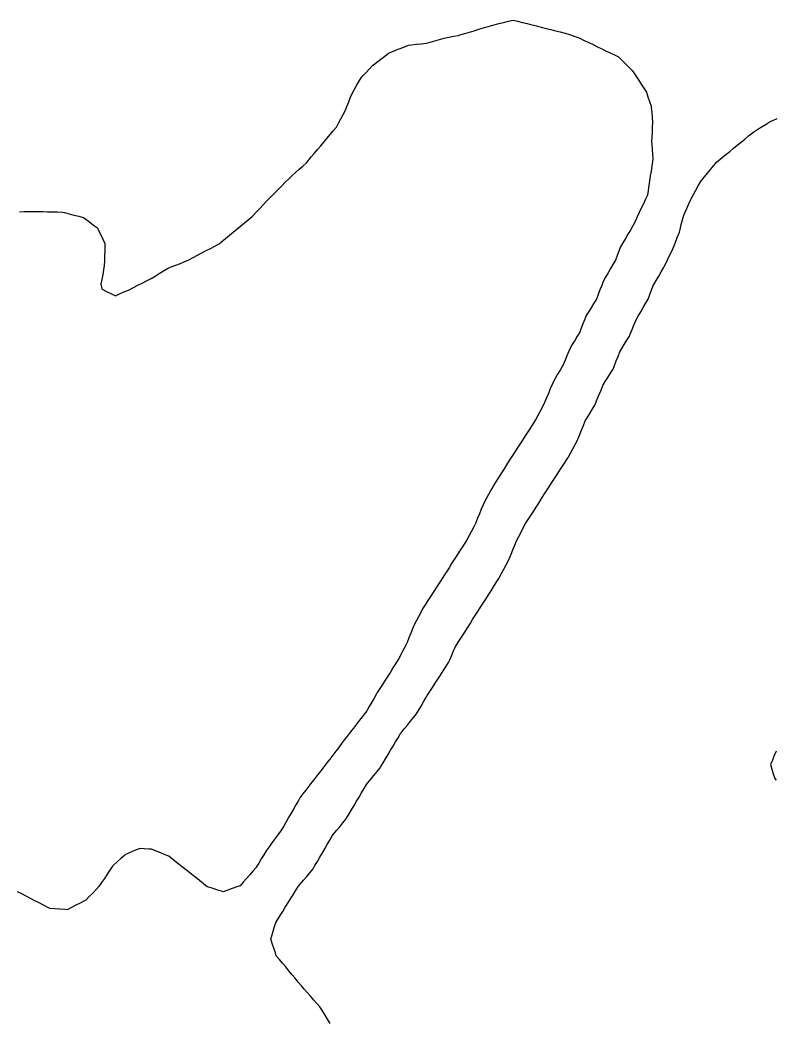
# Model space of a CAD drawing. Header units: millimetres. Extents: x 0 to 2762, y 6 to 2482.
# Drawn here: x 1853.3 to 2007.8, y 1262.9 to 1468 of the extents above; entities that cross this region are included whole.
import ezdxf

# ---------------------------------------------------------------- set-up
doc = ezdxf.new("R2010")
doc.units = ezdxf.units.MM
for name, color, linetype in [('ALL_HOLES', 1, 'Continuous'), ('OUTLINE_ISLAND_01_HOLE_96', 1, 'Continuous'), ('OUTLINE_ISLAND_01_HOLE_97', 1, 'Continuous')]:
    doc.layers.add(name, color=color, linetype=linetype)

msp = doc.modelspace()

# ---------------------------------------------------------------- linework, layer by layer
at = {"layer": 'ALL_HOLES'}
for points in [[(1853.1476, 1428.7719), (1854.1457, 1428.8325), (1855.1439, 1428.893), (1855.908, 1428.8769), (1856.9078, 1428.8559), (1857.9075, 1428.8348), (1858.9073, 1428.8138), (1859.9071, 1428.7927), (1860.9069, 1428.7716), (1861.9066, 1428.7506), (1862.365, 1428.6355), (1863.3349, 1428.3919), (1864.3048, 1428.1483), (1865.2747, 1427.9048), (1866.2445, 1427.6612), (1866.7229, 1427.3001), (1867.521, 1426.6976), (1868.319, 1426.095), (1869.1171, 1425.4925), (1869.345, 1425.0088), (1869.7713, 1424.1042), (1870.1975, 1423.1996), (1870.6238, 1422.295), (1870.6098, 1421.7842), (1870.5823, 1420.7845), (1870.5549, 1419.7849), (1870.5274, 1418.7853), (1870.5, 1417.7857), (1870.3492, 1416.9311), (1870.1754, 1415.9463), (1870.0016, 1414.9615), (1869.8278, 1413.9767), (1869.9999, 1413.0108), (1870.0767, 1412.973), (1870.9736, 1412.5308), (1871.8705, 1412.0885), (1872.7674, 1411.6463), (1873.6042, 1412.0044), (1874.5236, 1412.3978), (1875.4429, 1412.7912), (1875.5934, 1412.8674), (1876.4855, 1413.319), (1877.3777, 1413.7707), (1878.2699, 1414.2224), (1879.1621, 1414.6741), (1880.0543, 1415.1258), (1880.8893, 1415.6422), (1881.7398, 1416.1682), (1882.5902, 1416.6943), (1883.4407, 1417.2203), (1884.1999, 1417.5172), (1885.1312, 1417.8815), (1886.0625, 1418.2457), (1886.9938, 1418.6099), (1887.7554, 1419.007), (1888.6421, 1419.4693), (1889.5288, 1419.9316), (1890.4155, 1420.3939), (1891.3022, 1420.8562), (1892.1889, 1421.3186), (1893.0757, 1421.7809), (1893.9624, 1422.2432), (1894.5448, 1422.7231), (1895.3166, 1423.3591), (1896.0884, 1423.995), (1896.8601, 1424.6309), (1897.6319, 1425.2668), (1898.4036, 1425.9028), (1899.1754, 1426.5387), (1899.9471, 1427.1746), (1900.7189, 1427.8105), (1900.9465, 1428.0519), (1901.6325, 1428.7795), (1902.3185, 1429.5071), (1903.0045, 1430.2347), (1903.6905, 1430.9623), (1904.3765, 1431.6899), (1904.6854, 1432.0006), (1905.3904, 1432.7098), (1906.0953, 1433.419), (1906.8003, 1434.1283), (1907.5053, 1434.8375), (1908.2103, 1435.5467), (1908.8655, 1436.1462), (1909.6033, 1436.8212), (1910.3411, 1437.4962), (1911.079, 1438.1712), (1911.8168, 1438.8462), (1912.1682, 1439.2626), (1912.8133, 1440.0267), (1913.4584, 1440.7908), (1914.1034, 1441.555), (1914.7485, 1442.3191), (1915.3936, 1443.0832), (1916.0386, 1443.8473), (1916.6837, 1444.6115), (1917.3287, 1445.3756), (1917.9738, 1446.1397), (1918.4001, 1446.9444), (1918.8683, 1447.828), (1919.3365, 1448.7116), (1919.8047, 1449.5953), (1920.1146, 1450.3775), (1920.483, 1451.3072), (1920.8513, 1452.2369), (1921.2196, 1453.1666), (1921.4895, 1453.6286), (1921.994, 1454.4921), (1922.4984, 1455.3555), (1923.0028, 1456.219), (1923.3697, 1456.6057), (1924.0579, 1457.3312), (1924.7461, 1458.0568), (1925.4343, 1458.7823), (1925.467, 1458.8078), (1926.2548, 1459.4237), (1927.0427, 1460.0395), (1927.8305, 1460.6554), (1928.6184, 1461.2713), (1928.9592, 1461.4067), (1929.8885, 1461.776), (1930.8178, 1462.1454), (1931.7471, 1462.5147), (1932.6764, 1462.884), (1933.3444, 1462.9637), (1934.3373, 1463.0821), (1935.3303, 1463.2005), (1936.3233, 1463.3189), (1937.1077, 1463.5365), (1938.0713, 1463.8039), (1939.0349, 1464.0712), (1939.9985, 1464.3386), (1940.9433, 1464.5194), (1941.9254, 1464.7073), (1942.9076, 1464.8953), (1943.2267, 1464.9908), (1944.1847, 1465.2777), (1945.1427, 1465.5646), (1946.1006, 1465.8515), (1947.0586, 1466.1384), (1948.0166, 1466.4253), (1948.9745, 1466.7122), (1949.9325, 1466.9991), (1950.2093, 1467.0677), (1951.1799, 1467.3085), (1952.1505, 1467.5493), (1953.1211, 1467.7901), (1954.0916, 1468.0308), (1955.0085, 1467.8003), (1955.9783, 1467.5564), (1956.9481, 1467.3125), (1957.9179, 1467.0686), (1958.8877, 1466.8247), (1959.8575, 1466.5809), (1960.8274, 1466.337), (1961.7972, 1466.0931), (1962.767, 1465.8492), (1963.7368, 1465.6054), (1964.7066, 1465.3615), (1965.6358, 1465.0522), (1966.5847, 1464.7364), (1967.5335, 1464.4206), (1967.75, 1464.3155), (1968.6498, 1463.879), (1969.5495, 1463.4425), (1970.4492, 1463.006), (1971.3489, 1462.5695), (1972.2486, 1462.133), (1973.1483, 1461.6965), (1974.048, 1461.26), (1974.9477, 1460.8235), (1975.6445, 1460.4854), (1976.3516, 1459.7783), (1977.0587, 1459.0712), (1977.7659, 1458.3641), (1978.473, 1457.657), (1978.6096, 1457.4486), (1979.1581, 1456.6125), (1979.7066, 1455.7763), (1980.2551, 1454.9402), (1980.8036, 1454.104), (1981.3521, 1453.2679), (1981.6668, 1452.3251), (1981.9834, 1451.3766), (1982.3001, 1450.428), (1982.3255, 1450.1594), (1982.4197, 1449.1639), (1982.5138, 1448.1683), (1982.608, 1447.1728), (1982.6063, 1447.1418), (1982.5519, 1446.1433), (1982.4975, 1445.1448), (1982.4431, 1444.1463), (1982.3887, 1443.1478), (1982.43, 1442.617), (1982.5075, 1441.62), (1982.585, 1440.623), (1982.6625, 1439.626), (1982.5838, 1439.1059), (1982.4342, 1438.1172), (1982.2846, 1437.1285), (1982.135, 1436.1397), (1981.9853, 1435.151), (1981.8357, 1434.1622), (1981.6861, 1433.1735), (1981.5365, 1432.1847), (1981.1466, 1431.3592), (1980.7195, 1430.455), (1980.2925, 1429.5507), (1979.8654, 1428.6465), (1979.4384, 1427.7423), (1979.0113, 1426.8381), (1978.5843, 1425.9338), (1978.5761, 1425.92), (1978.0683, 1425.0586), (1977.5605, 1424.1971), (1977.0527, 1423.3356), (1976.5449, 1422.4742), (1976.0371, 1421.6127), (1975.7168, 1420.7838), (1975.3563, 1419.851), (1974.9958, 1418.9183), (1974.9938, 1418.9147), (1974.4982, 1418.0461), (1974.0026, 1417.1776), (1973.507, 1416.309), (1973.0114, 1415.4405), (1972.5158, 1414.5719), (1972.2008, 1413.7571), (1971.8401, 1412.8244), (1971.4795, 1411.8917), (1971.1188, 1410.959), (1970.6071, 1410.1303), (1970.0817, 1409.2794), (1969.5563, 1408.4286), (1969.0309, 1407.5777), (1968.7392, 1406.833), (1968.3743, 1405.9019), (1968.0095, 1404.9708), (1967.6447, 1404.0398), (1967.2137, 1403.3323), (1966.6934, 1402.4783), (1966.1732, 1401.6243), (1965.6529, 1400.7703), (1965.461, 1400.2965), (1965.0855, 1399.3697), (1964.71, 1398.4429), (1964.3345, 1397.516), (1964.206, 1397.296), (1963.7017, 1396.4324), (1963.1974, 1395.5689), (1962.6931, 1394.7054), (1962.1888, 1393.8419), (1962.0489, 1393.4991), (1961.6711, 1392.5732), (1961.2933, 1391.6473), (1960.9155, 1390.7214), (1960.5376, 1389.7955), (1960.0866, 1388.9332), (1959.6232, 1388.0471), (1959.1597, 1387.161), (1958.6962, 1386.2749), (1958.1748, 1385.4634), (1957.6342, 1384.6221), (1957.0936, 1383.7809), (1956.553, 1382.9396), (1956.0124, 1382.0983), (1955.4718, 1381.257), (1954.9312, 1380.4157), (1954.3906, 1379.5745), (1953.85, 1378.7332), (1953.3094, 1377.8919), (1952.7688, 1377.0506), (1952.2282, 1376.2093), (1951.6876, 1375.368), (1951.147, 1374.5268), (1950.6064, 1373.6855), (1950.0658, 1372.8442), (1949.9914, 1372.7072), (1949.5137, 1371.8287), (1949.036, 1370.9502), (1948.5583, 1370.0716), (1948.0807, 1369.1931), (1947.956, 1368.8847), (1947.5813, 1367.9576), (1947.2066, 1367.0305), (1946.8319, 1366.1033), (1946.4571, 1365.1762), (1946.0436, 1364.3819), (1945.5819, 1363.4948), (1945.1201, 1362.6078), (1944.6584, 1361.7208), (1944.2212, 1361.0393), (1943.6814, 1360.1976), (1943.1415, 1359.3559), (1942.6016, 1358.5141), (1942.0617, 1357.6724), (1941.5218, 1356.8307), (1940.9819, 1355.9889), (1940.442, 1355.1472), (1939.9021, 1354.3055), (1939.3622, 1353.4637), (1938.8223, 1352.622), (1938.2824, 1351.7803), (1937.7425, 1350.9385), (1937.2026, 1350.0968), (1936.6627, 1349.2551), (1936.1228, 1348.4134), (1935.5829, 1347.5716), (1935.1876, 1346.8228), (1934.7207, 1345.9385), (1934.2538, 1345.0542), (1933.7869, 1344.1699), (1933.5276, 1343.5066), (1933.1635, 1342.5752), (1932.7995, 1341.6438), (1932.4354, 1340.7124), (1932.1382, 1340.1324), (1931.682, 1339.2425), (1931.2259, 1338.3526), (1930.7697, 1337.4627), (1930.5968, 1337.1894), (1930.0622, 1336.3443), (1929.5276, 1335.4992), (1928.9929, 1334.6541), (1928.4583, 1333.809), (1927.9237, 1332.9639), (1927.389, 1332.1189), (1926.8544, 1331.2738), (1926.3198, 1330.4287), (1926.1876, 1330.201), (1925.6855, 1329.3362), (1925.1834, 1328.4714), (1924.6813, 1327.6066), (1924.1792, 1326.7418), (1923.8966, 1326.3731), (1923.2883, 1325.5795), (1922.6799, 1324.7858), (1922.0715, 1323.9921), (1921.4631, 1323.1985), (1920.8548, 1322.4048), (1920.2464, 1321.6112), (1919.638, 1320.8175), (1919.0297, 1320.0239), (1918.4213, 1319.2302), (1917.8129, 1318.4366), (1917.2045, 1317.6429), (1916.5962, 1316.8493), (1915.9878, 1316.0556), (1915.3794, 1315.262), (1914.771, 1314.4683), (1914.1627, 1313.6747), (1913.5543, 1312.881), (1912.9459, 1312.0874), (1912.3376, 1311.2937), (1911.7292, 1310.5001), (1911.1208, 1309.7064), (1910.5124, 1308.9128), (1910.1825, 1308.3425), (1909.6817, 1307.477), (1909.1808, 1306.6115), (1908.68, 1305.7459), (1908.1791, 1304.8804), (1907.6783, 1304.0148), (1907.1775, 1303.1493), (1906.6766, 1302.2838), (1906.5612, 1302.126), (1905.9707, 1301.319), (1905.3802, 1300.512), (1904.7897, 1299.7049), (1904.1992, 1298.8979), (1903.6087, 1298.0909), (1903.1133, 1297.2665), (1902.5982, 1296.4094), (1902.0831, 1295.5522), (1901.568, 1294.6951), (1901.5505, 1294.6751), (1900.8917, 1293.9228), (1900.233, 1293.1704), (1899.5742, 1292.418), (1898.9155, 1291.6657), (1898.2568, 1290.9133), (1897.6185, 1290.691), (1896.6741, 1290.3622), (1895.7298, 1290.0333), (1894.7854, 1289.7044), (1894.4431, 1289.8122), (1893.4893, 1290.1124), (1892.5354, 1290.4126), (1891.5815, 1290.7129), (1891.5611, 1290.7291), (1890.7779, 1291.351), (1889.9948, 1291.9728), (1889.2116, 1292.5947), (1888.4285, 1293.2165), (1887.6453, 1293.8383), (1886.8622, 1294.4602), (1886.079, 1295.082), (1885.2959, 1295.7039), (1884.5128, 1296.3257), (1883.7296, 1296.9475), (1882.9586, 1297.2595), (1882.0316, 1297.6345), (1881.1046, 1298.0096), (1880.1776, 1298.3847), (1879.656, 1298.4116), (1878.6574, 1298.4632), (1877.6587, 1298.5149), (1877.6116, 1298.495), (1876.6902, 1298.1063), (1875.7688, 1297.7176), (1874.8475, 1297.3289), (1874.6305, 1297.1392), (1873.8775, 1296.4812), (1873.1245, 1295.8232), (1872.3716, 1295.1651), (1872.2064, 1294.9217), (1871.6448, 1294.0943), (1871.0833, 1293.2669), (1870.5218, 1292.4394), (1869.9602, 1291.612), (1869.3987, 1290.7845), (1868.8097, 1290.1566), (1868.1256, 1289.4273), (1867.4414, 1288.6979), (1866.7573, 1287.9686), (1866.4647, 1287.8217), (1865.571, 1287.3731), (1864.6772, 1286.9244), (1863.7835, 1286.4758), (1862.8898, 1286.0272), (1862.4011, 1286.0609), (1861.4034, 1286.1298), (1860.4058, 1286.1987), (1859.4082, 1286.2676), (1858.9663, 1286.4955), (1858.0776, 1286.9539), (1857.1889, 1287.4124), (1856.3001, 1287.8708), (1855.4114, 1288.3292), (1854.5227, 1288.7877), (1853.634, 1289.2461), (1852.7452, 1289.7045)], [(1916.6911, 1262.7764), (1916.1709, 1263.6178), (1915.645, 1264.4684), (1915.1192, 1265.319), (1914.5934, 1266.1695), (1914.0402, 1266.7886), (1913.3739, 1267.5343), (1912.7076, 1268.2801), (1912.0413, 1269.0258), (1911.3751, 1269.7715), (1910.7945, 1270.4676), (1910.1541, 1271.2356), (1909.5136, 1272.0036), (1908.8732, 1272.7716), (1908.2328, 1273.5396), (1907.5923, 1274.3076), (1906.9519, 1275.0756), (1906.3114, 1275.8436), (1905.671, 1276.6116), (1905.4754, 1277.2102), (1905.165, 1278.1608), (1904.8545, 1279.1113), (1904.544, 1280.0619), (1904.7303, 1280.6531), (1905.0309, 1281.6069), (1905.3315, 1282.5606), (1905.6321, 1283.5144), (1905.9193, 1283.9747), (1906.4485, 1284.8231), (1906.9778, 1285.6716), (1907.5071, 1286.5201), (1908.0363, 1287.3685), (1908.5656, 1288.217), (1909.0948, 1289.0654), (1909.6241, 1289.9139), (1910.1534, 1290.7624), (1910.6131, 1291.3083), (1911.2572, 1292.0732), (1911.9014, 1292.8382), (1912.5455, 1293.6031), (1913.1896, 1294.368), (1913.5821, 1295.0475), (1914.0823, 1295.9135), (1914.5824, 1296.7794), (1915.0826, 1297.6454), (1915.5827, 1298.5113), (1916.0829, 1299.3772), (1916.5831, 1300.2432), (1917.0832, 1301.1091), (1917.3679, 1301.4546), (1918.0037, 1302.2264), (1918.6395, 1302.9983), (1919.2754, 1303.7701), (1919.9112, 1304.5419), (1920.0424, 1304.7641), (1920.5508, 1305.6252), (1921.0591, 1306.4863), (1921.5675, 1307.3475), (1922.0759, 1308.2086), (1922.5843, 1309.0697), (1923.0927, 1309.9309), (1923.6011, 1310.792), (1924.1095, 1311.6531), (1924.364, 1311.9624), (1924.9995, 1312.7345), (1925.635, 1313.5066), (1926.2705, 1314.2787), (1926.906, 1315.0508), (1926.9893, 1315.1914), (1927.499, 1316.0517), (1928.0088, 1316.912), (1928.5186, 1317.7723), (1929.0283, 1318.6326), (1929.5381, 1319.493), (1930.0479, 1320.3533), (1930.5576, 1321.2136), (1931.0674, 1322.0739), (1931.2017, 1322.2387), (1931.8332, 1323.0141), (1932.4648, 1323.7894), (1933.0963, 1324.5648), (1933.7278, 1325.3401), (1934.3594, 1326.1154), (1934.7566, 1326.7977), (1935.2597, 1327.6619), (1935.7628, 1328.5262), (1936.2659, 1329.3904), (1936.5455, 1329.8276), (1937.0843, 1330.6701), (1937.623, 1331.5126), (1938.1618, 1332.355), (1938.7005, 1333.1975), (1939.2393, 1334.0399), (1939.778, 1334.8824), (1940.3168, 1335.7249), (1940.8555, 1336.5673), (1941.1204, 1337.1629), (1941.5268, 1338.0766), (1941.9331, 1338.9903), (1942.3395, 1339.904), (1942.592, 1340.3008), (1943.1288, 1341.1445), (1943.6657, 1341.9882), (1944.2025, 1342.8319), (1944.7393, 1343.6756), (1945.2761, 1344.5193), (1945.813, 1345.363), (1946.3498, 1346.2067), (1946.8866, 1347.0504), (1947.4235, 1347.894), (1947.9603, 1348.7377), (1948.4971, 1349.5814), (1949.0339, 1350.4251), (1949.5708, 1351.2688), (1950.1076, 1352.1125), (1950.6444, 1352.9562), (1951.1813, 1353.7999), (1951.2639, 1353.9522), (1951.7406, 1354.8312), (1952.2174, 1355.7103), (1952.6942, 1356.5893), (1953.171, 1357.4683), (1953.3081, 1357.8087), (1953.6819, 1358.7363), (1954.0556, 1359.6638), (1954.4294, 1360.5913), (1954.8031, 1361.5189), (1955.2498, 1362.3735), (1955.713, 1363.2597), (1956.1762, 1364.1459), (1956.6395, 1365.0322), (1957.1512, 1365.8287), (1957.6917, 1366.6701), (1958.2323, 1367.5114), (1958.7728, 1368.3527), (1959.3133, 1369.1941), (1959.8538, 1370.0354), (1960.3943, 1370.8767), (1960.9349, 1371.7181), (1961.4754, 1372.5594), (1962.0159, 1373.4007), (1962.5564, 1374.2421), (1963.0969, 1375.0834), (1963.6375, 1375.9247), (1964.178, 1376.7661), (1964.7185, 1377.6074), (1965.259, 1378.4487), (1965.3166, 1378.5545), (1965.7947, 1379.4328), (1966.2729, 1380.3111), (1966.751, 1381.1894), (1967.2291, 1382.0677), (1967.3277, 1382.3102), (1967.7041, 1383.2367), (1968.0805, 1384.1631), (1968.4569, 1385.0896), (1968.8334, 1386.016), (1969.2245, 1386.6612), (1969.7429, 1387.5163), (1970.2613, 1388.3715), (1970.7797, 1389.2266), (1970.918, 1389.5631), (1971.2982, 1390.4881), (1971.6783, 1391.413), (1972.0585, 1392.3379), (1972.4387, 1393.2628), (1972.9438, 1394.0814), (1973.4689, 1394.9325), (1973.994, 1395.7835), (1974.5191, 1396.6345), (1974.8028, 1397.3565), (1975.1686, 1398.2872), (1975.5345, 1399.2179), (1975.9003, 1400.1486), (1976.3051, 1400.8159), (1976.8238, 1401.6709), (1977.3425, 1402.5259), (1977.8612, 1403.3808), (1978.0187, 1403.766), (1978.3973, 1404.6916), (1978.7758, 1405.6172), (1979.1543, 1406.5428), (1979.1873, 1406.5998), (1979.6875, 1407.4657), (1980.1877, 1408.3316), (1980.6879, 1409.1975), (1981.1881, 1410.0634), (1981.6883, 1410.9293), (1982.0423, 1411.8579), (1982.3985, 1412.7923), (1982.7548, 1413.7267), (1982.8613, 1413.911), (1983.3618, 1414.7768), (1983.8622, 1415.6426), (1984.3627, 1416.5083), (1984.8631, 1417.3741), (1984.9907, 1417.6337), (1985.4317, 1418.5313), (1985.8727, 1419.4288), (1986.3136, 1420.3263), (1986.7546, 1421.2238), (1986.999, 1421.8516), (1987.3619, 1422.7834), (1987.7248, 1423.7153), (1988.0876, 1424.6471), (1988.2286, 1425.2035), (1988.4742, 1426.1729), (1988.7199, 1427.1423), (1988.9655, 1428.1116), (1989.1814, 1428.5909), (1989.5922, 1429.5026), (1990.0029, 1430.4144), (1990.4137, 1431.3261), (1990.4872, 1431.4599), (1990.9689, 1432.3362), (1991.4506, 1433.2125), (1991.9324, 1434.0888), (1992.4141, 1434.9652), (1992.5703, 1435.155), (1993.2057, 1435.9272), (1993.8411, 1436.6994), (1994.4764, 1437.4716), (1995.1118, 1438.2438), (1995.7472, 1439.016), (1996.0469, 1439.2606), (1996.8215, 1439.8931), (1997.5961, 1440.5255), (1998.3707, 1441.158), (1999.1453, 1441.7904), (1999.9199, 1442.4228), (2000.6945, 1443.0553), (2001.4691, 1443.6877), (2002.2437, 1444.3202), (2003.0184, 1444.9526), (2003.3066, 1445.1382), (2004.1474, 1445.6796), (2004.9881, 1446.2211), (2005.8289, 1446.7625), (2006.6696, 1447.3039), (2007.1717, 1447.5081), (2008.0979, 1447.885)], [(2007.8708, 1318.4872), (2007.4892, 1317.5629), (2007.1076, 1316.6386), (2006.726, 1315.7142), (2007.0047, 1314.7736), (2007.2888, 1313.8148), (2007.5729, 1312.856), (2007.8685, 1312.5049)]]:
    msp.add_lwpolyline(points, dxfattribs=at)
at = {"layer": 'OUTLINE_ISLAND_01_HOLE_96'}
for points in [[(1916.6911, 1262.7764), (1916.1709, 1263.6178), (1915.645, 1264.4684), (1915.1192, 1265.319), (1914.5934, 1266.1695), (1914.0402, 1266.7886), (1913.3739, 1267.5343), (1912.7076, 1268.2801), (1912.0413, 1269.0258), (1911.3751, 1269.7715), (1910.7945, 1270.4676), (1910.1541, 1271.2356), (1909.5136, 1272.0036), (1908.8732, 1272.7716), (1908.2328, 1273.5396), (1907.5923, 1274.3076), (1906.9519, 1275.0756), (1906.3114, 1275.8436), (1905.671, 1276.6116), (1905.4754, 1277.2102), (1905.165, 1278.1608), (1904.8545, 1279.1113), (1904.544, 1280.0619), (1904.7303, 1280.6531), (1905.0309, 1281.6069), (1905.3315, 1282.5606), (1905.6321, 1283.5144), (1905.9193, 1283.9747), (1906.4485, 1284.8231), (1906.9778, 1285.6716), (1907.5071, 1286.5201), (1908.0363, 1287.3685), (1908.5656, 1288.217), (1909.0948, 1289.0654), (1909.6241, 1289.9139), (1910.1534, 1290.7624), (1910.6131, 1291.3083), (1911.2572, 1292.0732), (1911.9014, 1292.8382), (1912.5455, 1293.6031), (1913.1896, 1294.368), (1913.5821, 1295.0475), (1914.0823, 1295.9135), (1914.5824, 1296.7794), (1915.0826, 1297.6454), (1915.5827, 1298.5113), (1916.0829, 1299.3772), (1916.5831, 1300.2432), (1917.0832, 1301.1091), (1917.3679, 1301.4546), (1918.0037, 1302.2264), (1918.6395, 1302.9983), (1919.2754, 1303.7701), (1919.9112, 1304.5419), (1920.0424, 1304.7641), (1920.5508, 1305.6252), (1921.0591, 1306.4863), (1921.5675, 1307.3475), (1922.0759, 1308.2086), (1922.5843, 1309.0697), (1923.0927, 1309.9309), (1923.6011, 1310.792), (1924.1095, 1311.6531), (1924.364, 1311.9624), (1924.9995, 1312.7345), (1925.635, 1313.5066), (1926.2705, 1314.2787), (1926.906, 1315.0508), (1926.9893, 1315.1914), (1927.499, 1316.0517), (1928.0088, 1316.912), (1928.5186, 1317.7723), (1929.0283, 1318.6326), (1929.5381, 1319.493), (1930.0479, 1320.3533), (1930.5576, 1321.2136), (1931.0674, 1322.0739), (1931.2017, 1322.2387), (1931.8332, 1323.0141), (1932.4648, 1323.7894), (1933.0963, 1324.5648), (1933.7278, 1325.3401), (1934.3594, 1326.1154), (1934.7566, 1326.7977), (1935.2597, 1327.6619), (1935.7628, 1328.5262), (1936.2659, 1329.3904), (1936.5455, 1329.8276), (1937.0843, 1330.6701), (1937.623, 1331.5126), (1938.1618, 1332.355), (1938.7005, 1333.1975), (1939.2393, 1334.0399), (1939.778, 1334.8824), (1940.3168, 1335.7249), (1940.8555, 1336.5673), (1941.1204, 1337.1629), (1941.5268, 1338.0766), (1941.9331, 1338.9903), (1942.3395, 1339.904), (1942.592, 1340.3008), (1943.1288, 1341.1445), (1943.6657, 1341.9882), (1944.2025, 1342.8319), (1944.7393, 1343.6756), (1945.2761, 1344.5193), (1945.813, 1345.363), (1946.3498, 1346.2067), (1946.8866, 1347.0504), (1947.4235, 1347.894), (1947.9603, 1348.7377), (1948.4971, 1349.5814), (1949.0339, 1350.4251), (1949.5708, 1351.2688), (1950.1076, 1352.1125), (1950.6444, 1352.9562), (1951.1813, 1353.7999), (1951.2639, 1353.9522), (1951.7406, 1354.8312), (1952.2174, 1355.7103), (1952.6942, 1356.5893), (1953.171, 1357.4683), (1953.3081, 1357.8087), (1953.6819, 1358.7363), (1954.0556, 1359.6638), (1954.4294, 1360.5913), (1954.8031, 1361.5189), (1955.2498, 1362.3735), (1955.713, 1363.2597), (1956.1762, 1364.1459), (1956.6395, 1365.0322), (1957.1512, 1365.8287), (1957.6917, 1366.6701), (1958.2323, 1367.5114), (1958.7728, 1368.3527), (1959.3133, 1369.1941), (1959.8538, 1370.0354), (1960.3943, 1370.8767), (1960.9349, 1371.7181), (1961.4754, 1372.5594), (1962.0159, 1373.4007), (1962.5564, 1374.2421), (1963.0969, 1375.0834), (1963.6375, 1375.9247), (1964.178, 1376.7661), (1964.7185, 1377.6074), (1965.259, 1378.4487), (1965.3166, 1378.5545), (1965.7947, 1379.4328), (1966.2729, 1380.3111), (1966.751, 1381.1894), (1967.2291, 1382.0677), (1967.3277, 1382.3102), (1967.7041, 1383.2367), (1968.0805, 1384.1631), (1968.4569, 1385.0896), (1968.8334, 1386.016), (1969.2245, 1386.6612), (1969.7429, 1387.5163), (1970.2613, 1388.3715), (1970.7797, 1389.2266), (1970.918, 1389.5631), (1971.2982, 1390.4881), (1971.6783, 1391.413), (1972.0585, 1392.3379), (1972.4387, 1393.2628), (1972.9438, 1394.0814), (1973.4689, 1394.9325), (1973.994, 1395.7835), (1974.5191, 1396.6345), (1974.8028, 1397.3565), (1975.1686, 1398.2872), (1975.5345, 1399.2179), (1975.9003, 1400.1486), (1976.3051, 1400.8159), (1976.8238, 1401.6709), (1977.3425, 1402.5259), (1977.8612, 1403.3808), (1978.0187, 1403.766), (1978.3973, 1404.6916), (1978.7758, 1405.6172), (1979.1543, 1406.5428), (1979.1873, 1406.5998), (1979.6875, 1407.4657), (1980.1877, 1408.3316), (1980.6879, 1409.1975), (1981.1881, 1410.0634), (1981.6883, 1410.9293), (1982.0423, 1411.8579), (1982.3985, 1412.7923), (1982.7548, 1413.7267), (1982.8613, 1413.911), (1983.3618, 1414.7768), (1983.8622, 1415.6426), (1984.3627, 1416.5083), (1984.8631, 1417.3741), (1984.9907, 1417.6337), (1985.4317, 1418.5313), (1985.8727, 1419.4288), (1986.3136, 1420.3263), (1986.7546, 1421.2238), (1986.999, 1421.8516), (1987.3619, 1422.7834), (1987.7248, 1423.7153), (1988.0876, 1424.6471), (1988.2286, 1425.2035), (1988.4742, 1426.1729), (1988.7199, 1427.1423), (1988.9655, 1428.1116), (1989.1814, 1428.5909), (1989.5922, 1429.5026), (1990.0029, 1430.4144), (1990.4137, 1431.3261), (1990.4872, 1431.4599), (1990.9689, 1432.3362), (1991.4506, 1433.2125), (1991.9324, 1434.0888), (1992.4141, 1434.9652), (1992.5703, 1435.155), (1993.2057, 1435.9272), (1993.8411, 1436.6994), (1994.4764, 1437.4716), (1995.1118, 1438.2438), (1995.7472, 1439.016), (1996.0469, 1439.2606), (1996.8215, 1439.8931), (1997.5961, 1440.5255), (1998.3707, 1441.158), (1999.1453, 1441.7904), (1999.9199, 1442.4228), (2000.6945, 1443.0553), (2001.4691, 1443.6877), (2002.2437, 1444.3202), (2003.0184, 1444.9526), (2003.3066, 1445.1382), (2004.1474, 1445.6796), (2004.9881, 1446.2211), (2005.8289, 1446.7625), (2006.6696, 1447.3039), (2007.1717, 1447.5081), (2008.0979, 1447.885)], [(2007.8708, 1318.4872), (2007.4892, 1317.5629), (2007.1076, 1316.6386), (2006.726, 1315.7142), (2007.0047, 1314.7736), (2007.2888, 1313.8148), (2007.5729, 1312.856), (2007.8685, 1312.5049)]]:
    msp.add_lwpolyline(points, dxfattribs=at)
at = {"layer": 'OUTLINE_ISLAND_01_HOLE_97'}
msp.add_lwpolyline([(1853.1476, 1428.7719), (1854.1457, 1428.8325), (1855.1439, 1428.893), (1855.908, 1428.8769), (1856.9078, 1428.8559), (1857.9075, 1428.8348), (1858.9073, 1428.8138), (1859.9071, 1428.7927), (1860.9069, 1428.7716), (1861.9066, 1428.7506), (1862.365, 1428.6355), (1863.3349, 1428.3919), (1864.3048, 1428.1483), (1865.2747, 1427.9048), (1866.2445, 1427.6612), (1866.7229, 1427.3001), (1867.521, 1426.6976), (1868.319, 1426.095), (1869.1171, 1425.4925), (1869.345, 1425.0088), (1869.7713, 1424.1042), (1870.1975, 1423.1996), (1870.6238, 1422.295), (1870.6098, 1421.7842), (1870.5823, 1420.7845), (1870.5549, 1419.7849), (1870.5274, 1418.7853), (1870.5, 1417.7857), (1870.3492, 1416.9311), (1870.1754, 1415.9463), (1870.0016, 1414.9615), (1869.8278, 1413.9767), (1869.9999, 1413.0108), (1870.0767, 1412.973), (1870.9736, 1412.5308), (1871.8705, 1412.0885), (1872.7674, 1411.6463), (1873.6042, 1412.0044), (1874.5236, 1412.3978), (1875.4429, 1412.7912), (1875.5934, 1412.8674), (1876.4855, 1413.319), (1877.3777, 1413.7707), (1878.2699, 1414.2224), (1879.1621, 1414.6741), (1880.0543, 1415.1258), (1880.8893, 1415.6422), (1881.7398, 1416.1682), (1882.5902, 1416.6943), (1883.4407, 1417.2203), (1884.1999, 1417.5172), (1885.1312, 1417.8815), (1886.0625, 1418.2457), (1886.9938, 1418.6099), (1887.7554, 1419.007), (1888.6421, 1419.4693), (1889.5288, 1419.9316), (1890.4155, 1420.3939), (1891.3022, 1420.8562), (1892.1889, 1421.3186), (1893.0757, 1421.7809), (1893.9624, 1422.2432), (1894.5448, 1422.7231), (1895.3166, 1423.3591), (1896.0884, 1423.995), (1896.8601, 1424.6309), (1897.6319, 1425.2668), (1898.4036, 1425.9028), (1899.1754, 1426.5387), (1899.9471, 1427.1746), (1900.7189, 1427.8105), (1900.9465, 1428.0519), (1901.6325, 1428.7795), (1902.3185, 1429.5071), (1903.0045, 1430.2347), (1903.6905, 1430.9623), (1904.3765, 1431.6899), (1904.6854, 1432.0006), (1905.3904, 1432.7098), (1906.0953, 1433.419), (1906.8003, 1434.1283), (1907.5053, 1434.8375), (1908.2103, 1435.5467), (1908.8655, 1436.1462), (1909.6033, 1436.8212), (1910.3411, 1437.4962), (1911.079, 1438.1712), (1911.8168, 1438.8462), (1912.1682, 1439.2626), (1912.8133, 1440.0267), (1913.4584, 1440.7908), (1914.1034, 1441.555), (1914.7485, 1442.3191), (1915.3936, 1443.0832), (1916.0386, 1443.8473), (1916.6837, 1444.6115), (1917.3287, 1445.3756), (1917.9738, 1446.1397), (1918.4001, 1446.9444), (1918.8683, 1447.828), (1919.3365, 1448.7116), (1919.8047, 1449.5953), (1920.1146, 1450.3775), (1920.483, 1451.3072), (1920.8513, 1452.2369), (1921.2196, 1453.1666), (1921.4895, 1453.6286), (1921.994, 1454.4921), (1922.4984, 1455.3555), (1923.0028, 1456.219), (1923.3697, 1456.6057), (1924.0579, 1457.3312), (1924.7461, 1458.0568), (1925.4343, 1458.7823), (1925.467, 1458.8078), (1926.2548, 1459.4237), (1927.0427, 1460.0395), (1927.8305, 1460.6554), (1928.6184, 1461.2713), (1928.9592, 1461.4067), (1929.8885, 1461.776), (1930.8178, 1462.1454), (1931.7471, 1462.5147), (1932.6764, 1462.884), (1933.3444, 1462.9637), (1934.3373, 1463.0821), (1935.3303, 1463.2005), (1936.3233, 1463.3189), (1937.1077, 1463.5365), (1938.0713, 1463.8039), (1939.0349, 1464.0712), (1939.9985, 1464.3386), (1940.9433, 1464.5194), (1941.9254, 1464.7073), (1942.9076, 1464.8953), (1943.2267, 1464.9908), (1944.1847, 1465.2777), (1945.1427, 1465.5646), (1946.1006, 1465.8515), (1947.0586, 1466.1384), (1948.0166, 1466.4253), (1948.9745, 1466.7122), (1949.9325, 1466.9991), (1950.2093, 1467.0677), (1951.1799, 1467.3085), (1952.1505, 1467.5493), (1953.1211, 1467.7901), (1954.0916, 1468.0308), (1955.0085, 1467.8003), (1955.9783, 1467.5564), (1956.9481, 1467.3125), (1957.9179, 1467.0686), (1958.8877, 1466.8247), (1959.8575, 1466.5809), (1960.8274, 1466.337), (1961.7972, 1466.0931), (1962.767, 1465.8492), (1963.7368, 1465.6054), (1964.7066, 1465.3615), (1965.6358, 1465.0522), (1966.5847, 1464.7364), (1967.5335, 1464.4206), (1967.75, 1464.3155), (1968.6498, 1463.879), (1969.5495, 1463.4425), (1970.4492, 1463.006), (1971.3489, 1462.5695), (1972.2486, 1462.133), (1973.1483, 1461.6965), (1974.048, 1461.26), (1974.9477, 1460.8235), (1975.6445, 1460.4854), (1976.3516, 1459.7783), (1977.0587, 1459.0712), (1977.7659, 1458.3641), (1978.473, 1457.657), (1978.6096, 1457.4486), (1979.1581, 1456.6125), (1979.7066, 1455.7763), (1980.2551, 1454.9402), (1980.8036, 1454.104), (1981.3521, 1453.2679), (1981.6668, 1452.3251), (1981.9834, 1451.3766), (1982.3001, 1450.428), (1982.3255, 1450.1594), (1982.4197, 1449.1639), (1982.5138, 1448.1683), (1982.608, 1447.1728), (1982.6063, 1447.1418), (1982.5519, 1446.1433), (1982.4975, 1445.1448), (1982.4431, 1444.1463), (1982.3887, 1443.1478), (1982.43, 1442.617), (1982.5075, 1441.62), (1982.585, 1440.623), (1982.6625, 1439.626), (1982.5838, 1439.1059), (1982.4342, 1438.1172), (1982.2846, 1437.1285), (1982.135, 1436.1397), (1981.9853, 1435.151), (1981.8357, 1434.1622), (1981.6861, 1433.1735), (1981.5365, 1432.1847), (1981.1466, 1431.3592), (1980.7195, 1430.455), (1980.2925, 1429.5507), (1979.8654, 1428.6465), (1979.4384, 1427.7423), (1979.0113, 1426.8381), (1978.5843, 1425.9338), (1978.5761, 1425.92), (1978.0683, 1425.0586), (1977.5605, 1424.1971), (1977.0527, 1423.3356), (1976.5449, 1422.4742), (1976.0371, 1421.6127), (1975.7168, 1420.7838), (1975.3563, 1419.851), (1974.9958, 1418.9183), (1974.9938, 1418.9147), (1974.4982, 1418.0461), (1974.0026, 1417.1776), (1973.507, 1416.309), (1973.0114, 1415.4405), (1972.5158, 1414.5719), (1972.2008, 1413.7571), (1971.8401, 1412.8244), (1971.4795, 1411.8917), (1971.1188, 1410.959), (1970.6071, 1410.1303), (1970.0817, 1409.2794), (1969.5563, 1408.4286), (1969.0309, 1407.5777), (1968.7392, 1406.833), (1968.3743, 1405.9019), (1968.0095, 1404.9708), (1967.6447, 1404.0398), (1967.2137, 1403.3323), (1966.6934, 1402.4783), (1966.1732, 1401.6243), (1965.6529, 1400.7703), (1965.461, 1400.2965), (1965.0855, 1399.3697), (1964.71, 1398.4429), (1964.3345, 1397.516), (1964.206, 1397.296), (1963.7017, 1396.4324), (1963.1974, 1395.5689), (1962.6931, 1394.7054), (1962.1888, 1393.8419), (1962.0489, 1393.4991), (1961.6711, 1392.5732), (1961.2933, 1391.6473), (1960.9155, 1390.7214), (1960.5376, 1389.7955), (1960.0866, 1388.9332), (1959.6232, 1388.0471), (1959.1597, 1387.161), (1958.6962, 1386.2749), (1958.1748, 1385.4634), (1957.6342, 1384.6221), (1957.0936, 1383.7809), (1956.553, 1382.9396), (1956.0124, 1382.0983), (1955.4718, 1381.257), (1954.9312, 1380.4157), (1954.3906, 1379.5745), (1953.85, 1378.7332), (1953.3094, 1377.8919), (1952.7688, 1377.0506), (1952.2282, 1376.2093), (1951.6876, 1375.368), (1951.147, 1374.5268), (1950.6064, 1373.6855), (1950.0658, 1372.8442), (1949.9914, 1372.7072), (1949.5137, 1371.8287), (1949.036, 1370.9502), (1948.5583, 1370.0716), (1948.0807, 1369.1931), (1947.956, 1368.8847), (1947.5813, 1367.9576), (1947.2066, 1367.0305), (1946.8319, 1366.1033), (1946.4571, 1365.1762), (1946.0436, 1364.3819), (1945.5819, 1363.4948), (1945.1201, 1362.6078), (1944.6584, 1361.7208), (1944.2212, 1361.0393), (1943.6814, 1360.1976), (1943.1415, 1359.3559), (1942.6016, 1358.5141), (1942.0617, 1357.6724), (1941.5218, 1356.8307), (1940.9819, 1355.9889), (1940.442, 1355.1472), (1939.9021, 1354.3055), (1939.3622, 1353.4637), (1938.8223, 1352.622), (1938.2824, 1351.7803), (1937.7425, 1350.9385), (1937.2026, 1350.0968), (1936.6627, 1349.2551), (1936.1228, 1348.4134), (1935.5829, 1347.5716), (1935.1876, 1346.8228), (1934.7207, 1345.9385), (1934.2538, 1345.0542), (1933.7869, 1344.1699), (1933.5276, 1343.5066), (1933.1635, 1342.5752), (1932.7995, 1341.6438), (1932.4354, 1340.7124), (1932.1382, 1340.1324), (1931.682, 1339.2425), (1931.2259, 1338.3526), (1930.7697, 1337.4627), (1930.5968, 1337.1894), (1930.0622, 1336.3443), (1929.5276, 1335.4992), (1928.9929, 1334.6541), (1928.4583, 1333.809), (1927.9237, 1332.9639), (1927.389, 1332.1189), (1926.8544, 1331.2738), (1926.3198, 1330.4287), (1926.1876, 1330.201), (1925.6855, 1329.3362), (1925.1834, 1328.4714), (1924.6813, 1327.6066), (1924.1792, 1326.7418), (1923.8966, 1326.3731), (1923.2883, 1325.5795), (1922.6799, 1324.7858), (1922.0715, 1323.9921), (1921.4631, 1323.1985), (1920.8548, 1322.4048), (1920.2464, 1321.6112), (1919.638, 1320.8175), (1919.0297, 1320.0239), (1918.4213, 1319.2302), (1917.8129, 1318.4366), (1917.2045, 1317.6429), (1916.5962, 1316.8493), (1915.9878, 1316.0556), (1915.3794, 1315.262), (1914.771, 1314.4683), (1914.1627, 1313.6747), (1913.5543, 1312.881), (1912.9459, 1312.0874), (1912.3376, 1311.2937), (1911.7292, 1310.5001), (1911.1208, 1309.7064), (1910.5124, 1308.9128), (1910.1825, 1308.3425), (1909.6817, 1307.477), (1909.1808, 1306.6115), (1908.68, 1305.7459), (1908.1791, 1304.8804), (1907.6783, 1304.0148), (1907.1775, 1303.1493), (1906.6766, 1302.2838), (1906.5612, 1302.126), (1905.9707, 1301.319), (1905.3802, 1300.512), (1904.7897, 1299.7049), (1904.1992, 1298.8979), (1903.6087, 1298.0909), (1903.1133, 1297.2665), (1902.5982, 1296.4094), (1902.0831, 1295.5522), (1901.568, 1294.6951), (1901.5505, 1294.6751), (1900.8917, 1293.9228), (1900.233, 1293.1704), (1899.5742, 1292.418), (1898.9155, 1291.6657), (1898.2568, 1290.9133), (1897.6185, 1290.691), (1896.6741, 1290.3622), (1895.7298, 1290.0333), (1894.7854, 1289.7044), (1894.4431, 1289.8122), (1893.4893, 1290.1124), (1892.5354, 1290.4126), (1891.5815, 1290.7129), (1891.5611, 1290.7291), (1890.7779, 1291.351), (1889.9948, 1291.9728), (1889.2116, 1292.5947), (1888.4285, 1293.2165), (1887.6453, 1293.8383), (1886.8622, 1294.4602), (1886.079, 1295.082), (1885.2959, 1295.7039), (1884.5128, 1296.3257), (1883.7296, 1296.9475), (1882.9586, 1297.2595), (1882.0316, 1297.6345), (1881.1046, 1298.0096), (1880.1776, 1298.3847), (1879.656, 1298.4116), (1878.6574, 1298.4632), (1877.6587, 1298.5149), (1877.6116, 1298.495), (1876.6902, 1298.1063), (1875.7688, 1297.7176), (1874.8475, 1297.3289), (1874.6305, 1297.1392), (1873.8775, 1296.4812), (1873.1245, 1295.8232), (1872.3716, 1295.1651), (1872.2064, 1294.9217), (1871.6448, 1294.0943), (1871.0833, 1293.2669), (1870.5218, 1292.4394), (1869.9602, 1291.612), (1869.3987, 1290.7845), (1868.8097, 1290.1566), (1868.1256, 1289.4273), (1867.4414, 1288.6979), (1866.7573, 1287.9686), (1866.4647, 1287.8217), (1865.571, 1287.3731), (1864.6772, 1286.9244), (1863.7835, 1286.4758), (1862.8898, 1286.0272), (1862.4011, 1286.0609), (1861.4034, 1286.1298), (1860.4058, 1286.1987), (1859.4082, 1286.2676), (1858.9663, 1286.4955), (1858.0776, 1286.9539), (1857.1889, 1287.4124), (1856.3001, 1287.8708), (1855.4114, 1288.3292), (1854.5227, 1288.7877), (1853.634, 1289.2461), (1852.7452, 1289.7045)], dxfattribs=at)

doc.saveas('drawing.dxf')
